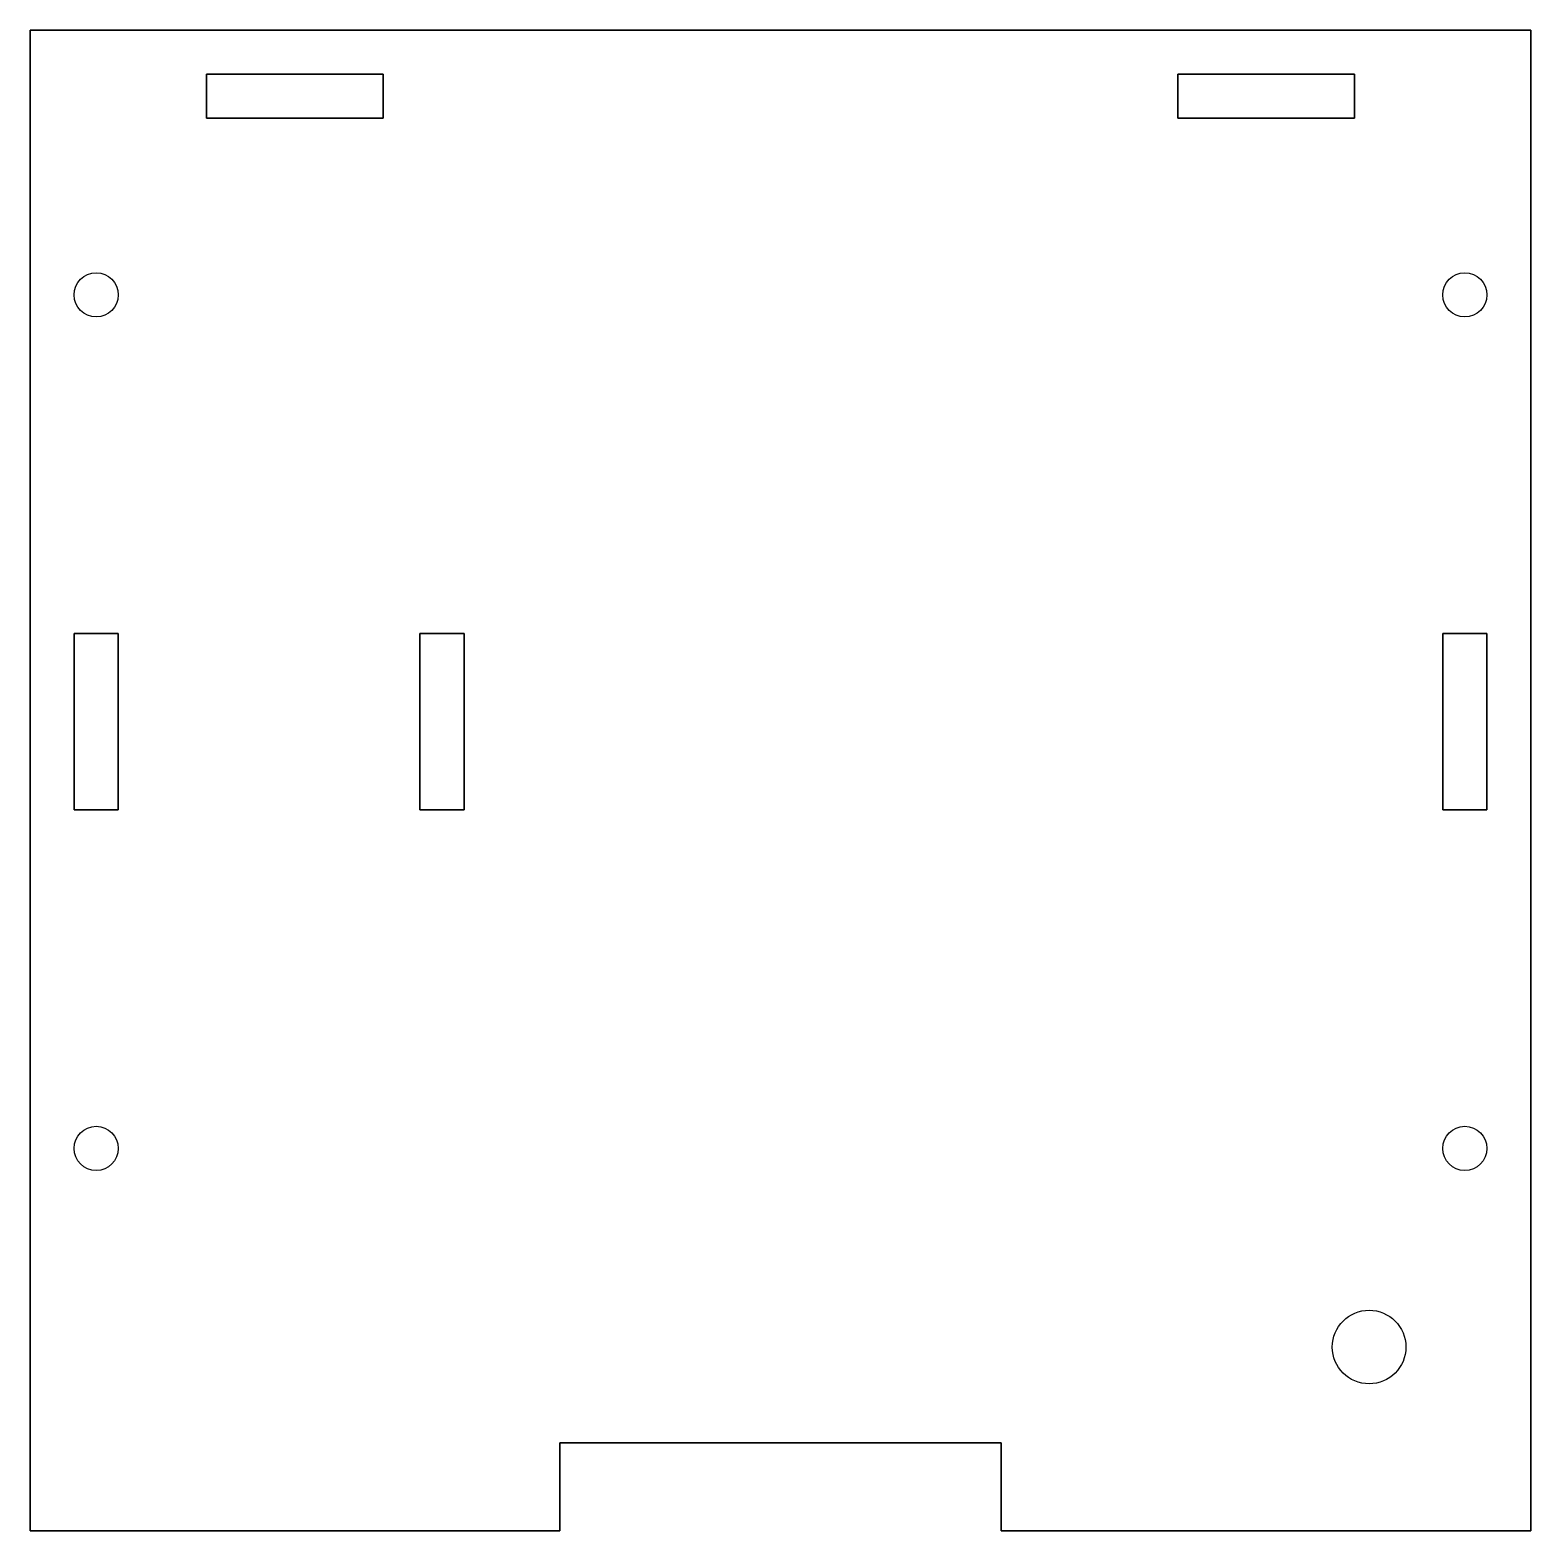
# Model space of a CAD drawing. Header units: millimetres. Extents: x -18 to 84, y 0 to 102.
import ezdxf

# ---------------------------------------------------------------- set-up
doc = ezdxf.new("R2010")
doc.units = ezdxf.units.MM
doc.layers.get('0').update_dxf_attribs({"linetype": 'CONTINUOUS'})

msp = doc.modelspace()

# ---------------------------------------------------------------- linework, layer by layer
for points in [[(48, 6), (18, 6), (18, 0), (-18, 0), (-18, 102), (84, 102), (84, 0), (48, 0)], [(48, 6), (48, 0), (84, 0), (84, 102), (-18, 102), (-18, 0), (18, 0), (18, 6)], [(-6, 96), (6, 96), (6, 99), (-6, 99)], [(-6, 96), (-6, 99), (6, 99), (6, 96)], [(60, 96), (72, 96), (72, 99), (60, 99)], [(60, 96), (60, 99), (72, 99), (72, 96)], [(-15, 49), (-12, 49), (-12, 61), (-15, 61)], [(-15, 49), (-15, 61), (-12, 61), (-12, 49)], [(8.5, 49), (11.5, 49), (11.5, 61), (8.5, 61)], [(8.5, 49), (8.5, 61), (11.5, 61), (11.5, 49)], [(78, 49), (81, 49), (81, 61), (78, 61)], [(78, 49), (78, 61), (81, 61), (81, 49)]]:
    msp.add_lwpolyline(points, close=True)
for centre, radius in [((-13.5, 84), 1.5), ((-13.5, 84), 1.5), ((79.5, 84), 1.5), ((79.5, 84), 1.5), ((-13.5, 26), 1.5), ((-13.5, 26), 1.5), ((79.5, 26), 1.5), ((79.5, 26), 1.5), ((73, 12.5), 2.5), ((73, 12.5), 2.5)]:
    msp.add_circle(centre, radius)

doc.saveas('drawing.dxf')
